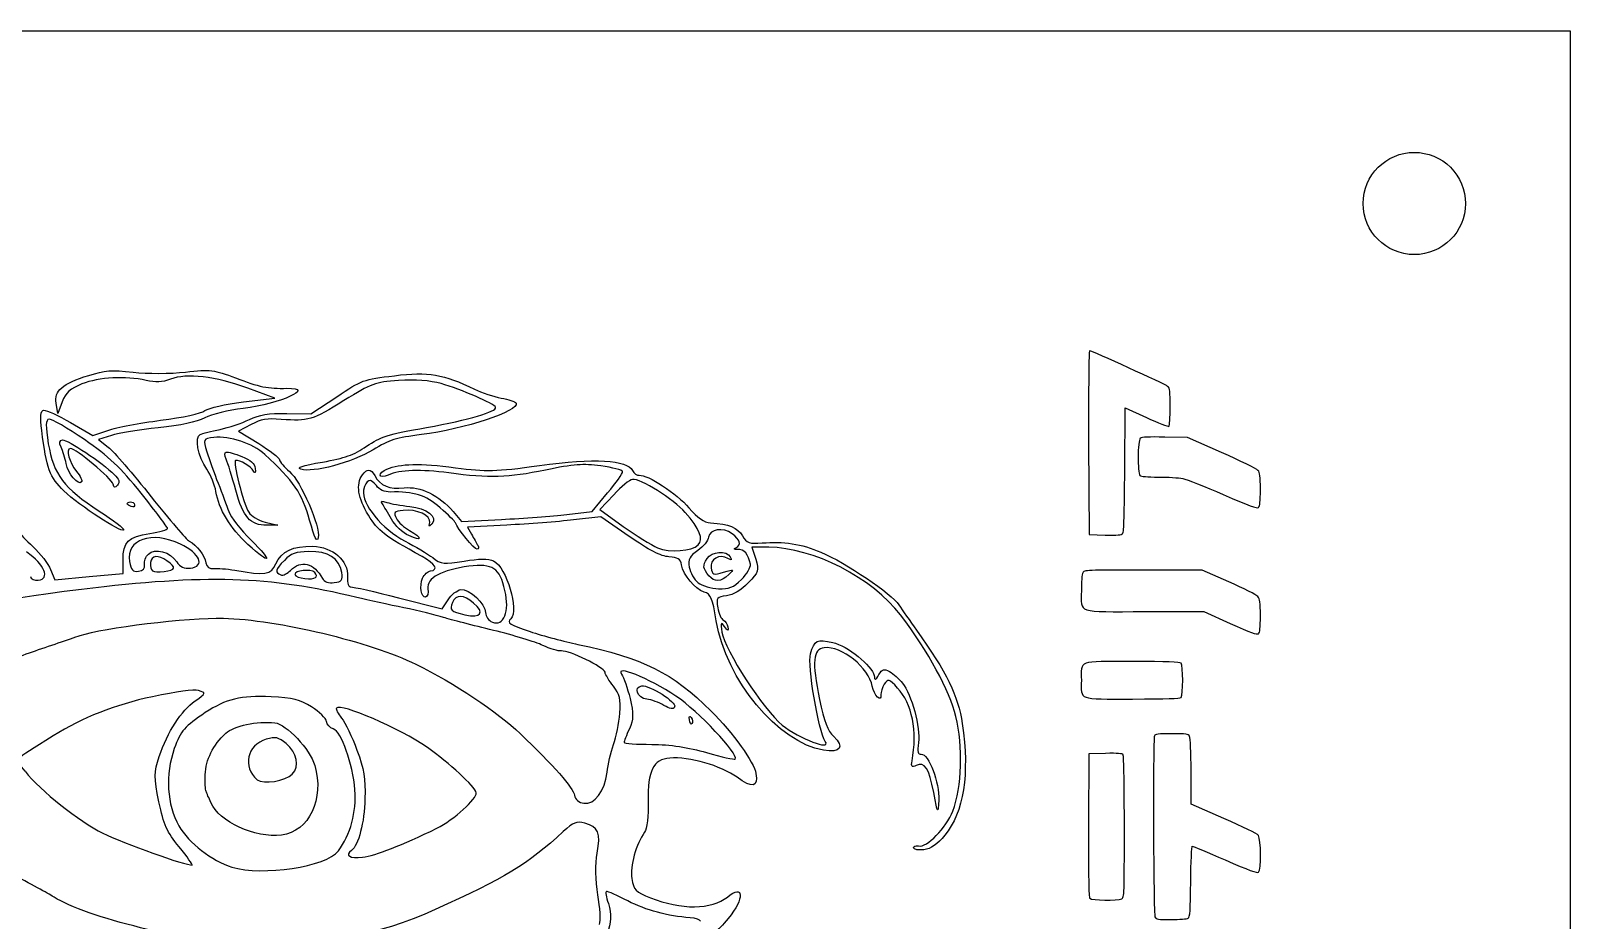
# Model space of a CAD drawing. Extents: x -5 to 265, y 9 to 298.
# Drawn here: x 70.8 to 130.6, y 35.8 to 70.3 of the extents above; entities that cross this region are included whole.
import ezdxf

# ---------------------------------------------------------------- set-up
doc = ezdxf.new("R2010")
doc.units = 0
doc.layers.add('Layer_1', color=7, linetype='CONTINUOUS')

msp = doc.modelspace()

# ---------------------------------------------------------------- linework, layer by layer
at = {"layer": 'Layer_1', "color": 7}
for points in [[(13.84791, 63.34828), (19.881207, 70.34147), (130.62936, 70.34147), (130.62936, 9.21996), (13.84791, 9.21996)], [(126.56086, 63.62937)], [(77.418677, 54.65277)], [(78.431927, 53.97182)], [(74.716967, 52.03111)], [(84.674571, 52.01161)], [(95.182781, 50.25265)], [(97.106087, 49.83502)], [(75.021736, 49.33677)], [(76.017016, 49.33357)], [(80.549538, 49.19649)], [(81.486682, 49.05429)], [(111.64294, 48.5807)], [(87.706406, 47.64791)], [(94.572529, 44.88331)], [(111.64291, 45.10062)], [(96.491267, 43.64973)], [(94.962099, 42.60919)], [(77.616146, 41.43032)], [(79.639448, 41.23796)], [(76.59492, 39.44582)], [(83.729021, 38.22611)]]:
    msp.add_lwpolyline(points, close=True, dxfattribs=at)
for points in [[(79.100455, 55.91542), (80.31606, 56.0631), (79.267905, 56.44999)], [(72.064619, 55.92629), (71.892984, 55.47432), (71.827724, 55.86704)], [(80.787847, 55.46648), (81.722062, 55.45338), (82.722929, 56.12064)], [(113.32852, 53.28259), (113.34152, 55.68793), (114.16859, 55.31288)], [(72.389396, 55.11228), (73.247877, 54.60793), (73.841196, 54.8115)], [(79.395822, 55.0408), (78.909045, 54.78701), (79.695174, 54.30092)], [(72.075339, 54.44156), (72.075235, 54.44159)], [(73.972749, 54.61459), (73.470296, 54.45998), (73.852531, 54.15841)], [(117.08815, 53.95063), (115.76769, 54.53326), (114.88821, 54.55056)], [(111.9262, 54.33178), (111.92602, 54.33121)], [(111.92602, 54.33121), (111.94112, 50.76061), (112.56619, 50.74551)], [(113.84913, 53.78933), (113.84918, 53.78877)], [(91.655474, 51.54725), (92.642248, 51.66361), (93.243701, 52.38149)], [(93.480794, 52.30895), (92.946006, 51.73219), (93.848359, 51.08101)], [(87.243929, 51.65431), (87.567643, 51.26845), (89.118172, 51.34965)], [(94.087953, 50.68961), (92.986978, 51.45669), (91.916858, 51.33178)], [(79.950516, 51.24707), (80.433221, 51.12359), (80.010315, 51.12459)], [(89.327958, 51.13015), (87.809189, 51.05345), (87.962003, 50.77292)], [(99.503543, 50.26846), (98.845573, 50.26912), (98.996556, 49.80261)], [(71.612577, 49.40416), (71.775933, 49.00406), (73.104325, 49.13013), (74.432707, 49.25617), (74.425907, 49.77335)], [(117.36994, 48.92567), (116.33192, 49.38551), (114.04268, 49.38551)], [(96.760626, 48.89392), (96.760646, 48.89382)], [(85.121424, 48.30956), (86.813535, 47.87494), (87.04869, 48.2333)], [(114.13083, 47.7682), (116.40218, 47.7682), (117.42576, 47.30946)], [(112.58235, 42.25941), (111.94056, 42.24431), (111.92602, 39.47291)], [(117.17393, 39.73407), (115.90371, 40.28992), (115.90371, 41.5523)], [(114.44705, 39.40711), (114.44632, 39.40706)]]:
    msp.add_lwpolyline(points, dxfattribs=at)
for points in [[(122.58605, 63.62937), (122.586048, 64.726983), (123.475837, 65.616776), (124.57345, 65.61678)], [(124.57345, 65.61678), (125.100544, 65.616781), (125.60605, 65.407394), (125.978762, 65.034682)], [(125.978762, 65.034682), (126.351474, 64.66197), (126.560861, 64.156464), (126.56086, 63.62937)], [(124.57345, 61.64197), (123.475841, 61.641974), (122.586054, 62.531761), (122.58605, 63.62937)], [(126.56086, 63.62937), (126.560856, 62.531757), (125.671063, 61.641968), (124.57345, 61.64197)], [(111.9619, 57.90348), (111.9324, 57.90348), (111.9178, 56.46847), (111.9262, 54.33178)], [(114.99566, 56.52056), (114.89826, 56.60866), (112.05777, 57.90348), (111.9619, 57.90348)], [(71.827724, 55.86704), (71.747084, 56.35282), (72.064382, 56.62445), (73.091478, 56.94896)], [(75.318195, 56.75147), (74.518688, 56.93736), (73.496693, 56.88161), (72.831067, 56.61581)], [(73.091478, 56.94896), (73.722767, 57.14841), (73.974344, 57.16627), (74.816661, 57.07146)], [(74.816661, 57.07146), (75.359027, 57.01036), (76.274558, 57.01376), (76.851172, 57.07946)], [(76.270044, 56.80147), (75.948874, 56.67943), (75.687389, 56.66571), (75.318195, 56.75147)], [(79.267905, 56.44999), (78.013334, 56.91309), (76.90546, 57.04298), (76.270044, 56.80147)], [(76.851172, 57.07946), (77.808686, 57.18759), (77.977301, 57.16776), (78.796172, 56.8504)], [(78.796172, 56.8504), (79.696072, 56.50168), (80.067731, 56.42625), (80.788056, 56.44625)], [(82.722929, 56.12064), (83.69906, 56.7714), (83.754503, 56.79159), (84.967191, 56.93804)], [(84.967191, 56.93804), (86.290369, 57.09771), (86.857924, 57.00144), (88.071267, 56.41131)], [(72.831067, 56.61581), (72.367522, 56.4307), (72.198363, 56.27851), (72.064619, 55.92629)], [(80.788056, 56.44625), (81.935663, 56.47805), (80.56161, 55.84983), (79.085322, 55.6677)], [(85.129653, 56.74813), (84.184716, 56.68053), (84.099085, 56.64913), (83.004026, 55.96817)], [(86.779871, 56.62819), (86.352, 56.75057), (85.762604, 56.79341), (85.129653, 56.74813)], [(88.896066, 55.71493), (88.863946, 55.84011), (87.54495, 56.40937), (86.779871, 56.62819)], [(88.071267, 56.41131), (88.358663, 56.2715), (88.825873, 56.11704), (89.109526, 56.06802)], [(115.09376, 55.71471), (115.09376, 56.34045), (115.08316, 56.44251), (114.99566, 56.52056)], [(71.351296, 55.5948), (71.450036, 55.6068), (71.917245, 55.38967), (72.389396, 55.11228)], [(79.085322, 55.6677), (78.525459, 55.5986), (77.871425, 55.43645), (77.596322, 55.29847)], [(77.608276, 55.57896), (77.77196, 55.6907), (78.38099, 55.82802), (79.100455, 55.91542)], [(83.004026, 55.96817), (81.773977, 55.20327), (81.619386, 55.15696), (80.572543, 55.2399)], [(89.689307, 55.86653), (89.853115, 55.5791), (87.652591, 54.84938), (86.011466, 54.64693)], [(86.215969, 54.92573), (87.868574, 55.2236), (88.941013, 55.5394), (88.896066, 55.71493)], [(89.109526, 56.06802), (89.393168, 56.01902), (89.654064, 55.92836), (89.689307, 55.86653)], [(115.04366, 54.96799), (115.07106, 54.98519), (115.09376, 55.32081), (115.09376, 55.71471)], [(71.267606, 54.80866), (71.200766, 55.34086), (71.226206, 55.57961), (71.351296, 55.5948)], [(71.553365, 55.24688), (71.417097, 55.23038), (71.409553, 54.98614), (71.523955, 54.29471)], [(72.927598, 54.45165), (72.272558, 54.90128), (71.654151, 55.25913), (71.553365, 55.24688)], [(73.841196, 54.8115), (74.167534, 54.92347), (75.086401, 55.09948), (75.883126, 55.20263)], [(77.596322, 55.29847), (77.264985, 55.13226), (76.678847, 55.00643), (75.790473, 54.91079)], [(75.883126, 55.20263), (76.766207, 55.31696), (77.439683, 55.46387), (77.608276, 55.57896)], [(78.195994, 54.85208), (78.533066, 54.92278), (79.043921, 55.09287), (79.33125, 55.23009)], [(79.33125, 55.23009), (79.751625, 55.43087), (80.036081, 55.47703), (80.787847, 55.46648)], [(80.572543, 55.2399), (80.006018, 55.2848), (79.795486, 55.2489), (79.395822, 55.0408)], [(114.16859, 55.31288), (114.62234, 55.10683), (115.01497, 54.95185), (115.04366, 54.96799)], [(72.130576, 52.46144), (71.579794, 52.98387), (71.453729, 53.32677), (71.267606, 54.80866)], [(72.022179, 54.15576), (71.936449, 54.33142), (71.954319, 54.42685), (72.075339, 54.44156)], [(72.075235, 54.44159), (72.263022, 54.46449), (73.636633, 53.54636), (74.08751, 53.0967)], [(75.128225, 52.37), (74.32676, 53.37346), (73.872999, 53.80269), (72.927598, 54.45165)], [(75.790473, 54.91079), (75.067084, 54.83289), (74.249095, 54.69961), (73.972749, 54.61459)], [(77.677221, 53.30276), (77.337503, 53.80327), (77.193408, 54.55574), (77.418677, 54.65277)], [(77.4187, 54.65276), (77.50918, 54.69166), (77.858922, 54.7814), (78.195994, 54.85208)], [(77.957956, 54.53549), (77.528195, 54.48319), (77.525605, 54.47799), (77.682797, 53.97439)], [(79.930147, 53.88034), (79.466592, 54.30649), (78.557869, 54.60837), (77.957956, 54.53549)], [(83.883735, 54.19409), (84.432085, 54.56742), (84.707571, 54.65384), (86.215969, 54.92573)], [(86.011466, 54.64693), (85.027655, 54.52552), (84.765877, 54.44332), (84.13426, 54.05729)], [(113.93163, 54.50366), (113.88083, 54.46146), (113.85203, 54.12678), (113.84913, 53.78933)], [(114.88821, 54.55056), (114.2647, 54.56356), (113.98643, 54.54956), (113.93163, 54.50366)], [(71.523955, 54.29471), (71.721174, 53.10231), (72.130983, 52.55924), (73.499629, 51.67661)], [(72.214207, 53.51996), (72.179487, 53.72462), (72.092858, 54.01069), (72.022179, 54.15576)], [(72.383636, 54.10656), (72.192694, 54.08336), (72.328446, 53.57655), (72.621934, 53.21691)], [(74.039916, 52.71672), (74.004516, 52.93068), (72.575449, 54.12986), (72.383636, 54.10656)], [(73.852531, 54.15841), (74.062768, 53.99254), (74.813064, 53.12603), (75.51985, 52.23282)], [(77.682797, 53.97439), (77.769997, 53.6948), (77.967049, 53.14605), (78.120509, 52.75498)], [(78.432052, 53.69295), (78.366792, 53.83866), (78.366682, 53.96415), (78.431927, 53.97182)], [(78.431996, 53.97182), (78.497256, 53.97982), (78.770629, 53.90182), (79.039499, 53.79914)], [(79.695174, 54.30092), (80.127536, 54.03355), (80.492409, 53.74754), (80.506015, 53.66531)], [(81.672499, 51.32563), (81.390284, 52.35106), (81.048506, 52.85221), (79.930147, 53.88034)], [(84.13426, 54.05729), (83.332117, 53.56701), (81.782674, 53.14864), (81.336615, 53.30189)], [(82.16984, 53.58079), (83.04023, 53.7322), (83.388171, 53.85671), (83.883735, 54.19409)], [(118.5034, 53.25749), (118.4515, 53.31829), (117.81454, 53.63017), (117.08815, 53.95063)], [(72.818351, 52.80642), (72.689853, 52.6556), (72.278833, 53.14103), (72.214207, 53.51996)], [(72.621934, 53.21691), (72.768878, 53.03681), (72.857269, 52.8521), (72.818351, 52.80642)], [(78.031564, 52.43836), (77.990394, 52.68731), (77.830929, 53.07629), (77.677221, 53.30276)], [(78.803982, 52.49176), (78.664684, 53.0067), (78.497336, 53.54723), (78.432052, 53.69295)], [(78.799752, 53.64452), (78.673155, 53.62912), (79.087624, 51.98789), (79.308855, 51.62867)], [(79.493475, 53.23217), (79.38094, 53.41958), (78.968073, 53.66497), (78.799752, 53.64452)], [(79.039499, 53.79914), (79.369694, 53.67307), (79.5396, 53.52262), (79.563035, 53.33555)], [(79.563035, 53.33555), (79.585095, 53.1574), (79.560735, 53.12053), (79.493475, 53.23217)], [(80.506015, 53.66531), (80.519585, 53.58311), (80.691472, 53.3804), (80.88791, 53.2149)], [(80.88791, 53.2149), (81.326809, 52.84511), (82.104647, 51.05994), (82.005433, 50.65014)], [(81.336615, 53.30189), (81.14667, 53.36719), (81.368505, 53.4414), (82.16984, 53.58079)], [(83.720214, 53.08207), (83.898195, 53.33747), (84.049968, 53.33037), (84.198768, 53.05967)], [(84.409073, 53.06727), (84.397763, 53.13427), (84.516519, 53.24267), (84.672538, 53.30827)], [(84.672538, 53.30827), (85.188664, 53.52533), (85.959613, 53.54091), (87.331675, 53.36197)], [(87.083808, 53.15787), (85.975719, 53.30753), (85.199793, 53.28002), (84.725052, 53.07427)], [(90.829263, 53.26837), (89.382054, 52.96816), (88.64869, 52.94652), (87.083808, 53.15787)], [(87.331675, 53.36197), (88.561859, 53.20155), (88.864865, 53.20941), (90.601878, 53.44677)], [(90.601878, 53.44677), (92.72685, 53.73713), (94.009978, 53.67015), (94.207344, 53.25853)], [(92.980157, 53.4303), (92.284919, 53.5245), (91.938211, 53.4984), (90.829263, 53.26837)], [(93.827067, 53.20868), (93.816887, 53.26868), (93.436021, 53.36852), (92.980157, 53.4303)], [(94.207344, 53.25853), (94.263664, 53.14117), (94.384464, 53.05424), (94.475887, 53.06535)], [(113.25262, 50.80471), (113.29582, 50.85681), (113.31852, 51.58378), (113.32852, 53.28259)], [(113.84918, 53.78877), (113.84718, 53.45132), (113.86868, 53.11203), (113.91828, 53.06213)], [(118.5971, 52.51302), (118.5971, 53.03904), (118.582, 53.16578), (118.5034, 53.25749)], [(74.207377, 52.68292), (74.105361, 52.56315), (74.063951, 52.57152), (74.039916, 52.71672)], [(74.08751, 53.0967), (74.279809, 52.90493), (74.309409, 52.8027), (74.207377, 52.68292)], [(78.120509, 52.75498), (78.274025, 52.36392), (78.457965, 51.87029), (78.529356, 51.65806)], [(83.95616, 51.51722), (83.545277, 52.17766), (83.464272, 52.7148), (83.720214, 53.08207)], [(84.266215, 52.66358), (84.041421, 52.98198), (83.855886, 52.91562), (83.768333, 52.48553)], [(84.198768, 53.05967), (84.416696, 52.66323), (84.781637, 52.50897), (85.340913, 52.57691)], [(84.798821, 52.41586), (84.592475, 52.40986), (84.373301, 52.51186), (84.266215, 52.66358)], [(84.725052, 53.07427), (84.550329, 52.99847), (84.420971, 52.99587), (84.409073, 53.06727)], [(85.340913, 52.57691), (85.961185, 52.65221), (86.712149, 52.28818), (87.243929, 51.65431)], [(93.243701, 52.38149), (93.574495, 52.77634), (93.837009, 53.14857), (93.827067, 53.20868)], [(94.206435, 52.90891), (94.101477, 52.89611), (93.774933, 52.62618), (93.480794, 52.30895)], [(96.259223, 51.62511), (95.811354, 52.13315), (94.511634, 52.94599), (94.206435, 52.90891)], [(94.475887, 53.06535), (94.794353, 53.10405), (95.932686, 52.35755), (96.403888, 51.80102)], [(113.91828, 53.06213), (113.96148, 53.01893), (114.20122, 52.99743), (114.63932, 52.99743)], [(114.63932, 52.99743), (114.99991, 52.99743), (115.42262, 52.97243), (115.57908, 52.94273)], [(115.57908, 52.94273), (115.73546, 52.91323), (116.44551, 52.63428), (117.15625, 52.32215)], [(74.447099, 50.93914), (74.348249, 50.82312), (72.751776, 51.87223), (72.130576, 52.46144)], [(74.587701, 51.96061), (74.583201, 51.99011), (74.640971, 52.02181), (74.716967, 52.03111)], [(74.716967, 52.03111), (74.792857, 52.04011), (74.864691, 51.98991), (74.87641, 51.91903)], [(76.153748, 51.00471), (76.144748, 51.06031), (75.683541, 51.67473), (75.128225, 52.37)], [(75.51985, 52.23282), (76.226692, 51.33963), (76.892478, 50.56358), (76.999428, 50.50828)], [(79.277289, 50.37993), (78.588916, 51.01224), (78.146533, 51.74325), (78.031564, 52.43836)], [(80.010315, 51.12459), (79.364536, 51.12559), (79.088845, 51.43858), (78.803982, 52.49176)], [(83.768333, 52.48553), (83.665524, 51.98074), (84.498609, 50.9578), (85.381124, 50.50506)], [(84.498411, 51.95631), (84.419581, 52.0742), (84.459391, 52.0867), (84.674571, 52.01161)], [(86.738358, 51.80686), (86.179851, 52.29987), (85.726339, 52.44227), (84.798821, 52.41586)], [(117.15625, 52.32215), (118.16993, 51.87695), (118.46378, 51.76786), (118.5224, 51.81654)], [(118.5224, 51.81654), (118.5784, 51.86294), (118.5971, 52.03795), (118.5971, 52.51302)], [(73.499629, 51.67661), (74.058984, 51.31588), (74.48534, 50.98402), (74.447099, 50.93914)], [(74.747166, 51.84853), (74.664376, 51.88063), (74.592587, 51.93113), (74.587701, 51.96061)], [(74.87641, 51.91903), (74.88817, 51.84813), (74.82992, 51.81645), (74.747166, 51.84853)], [(78.529356, 51.65806), (78.600726, 51.44581), (78.989768, 50.94834), (79.393808, 50.55256)], [(79.308855, 51.62867), (79.396165, 51.48668), (79.685028, 51.31497), (79.950516, 51.24707)], [(86.036863, 49.91018), (84.54749, 50.73442), (84.346697, 50.88951), (83.95616, 51.51722)], [(84.848196, 51.3615), (84.711816, 51.60488), (84.554421, 51.87253), (84.498411, 51.95631)], [(84.674603, 52.01159), (84.827484, 51.95819), (85.225293, 51.88865), (85.558599, 51.85696)], [(85.299114, 51.70267), (84.956908, 51.66117), (84.923633, 51.62097), (85.041702, 51.39205)], [(86.335869, 51.22599), (86.405199, 51.49967), (85.824776, 51.76652), (85.299114, 51.70267)], [(85.558599, 51.85696), (86.22461, 51.79366), (86.656508, 51.4504), (86.418549, 51.17349)], [(87.334913, 51.22503), (87.319983, 51.26853), (87.051532, 51.5304), (86.738358, 51.80686)], [(89.118172, 51.34965), (89.970963, 51.39435), (91.112746, 51.48323), (91.655474, 51.54725)], [(96.766176, 50.3661), (96.985938, 50.57926), (96.821706, 50.987), (96.259223, 51.62511)], [(96.403888, 51.80102), (96.735429, 51.40943), (96.988996, 51.23364), (97.245481, 51.21751)], [(70.400207, 50.8581), (70.409207, 50.8099), (70.648436, 50.5531), (70.932587, 50.28737)], [(76.651155, 50.39307), (75.538971, 50.92191), (74.535175, 50.57455), (74.678116, 49.71033)], [(75.472377, 50.80589), (75.855856, 50.85959), (76.162468, 50.94908), (76.153748, 51.00471)], [(82.005433, 50.65014), (81.954533, 50.44016), (81.867649, 50.61654), (81.672499, 51.32563)], [(85.526852, 50.72159), (85.289969, 50.83016), (84.984577, 51.11812), (84.848196, 51.3615)], [(85.041702, 51.39205), (85.116352, 51.24747), (85.345781, 51.03579), (85.551732, 50.92168)], [(85.551732, 50.92168), (86.071376, 50.63375), (86.052408, 50.48076), (85.526852, 50.72159)], [(86.418549, 51.17349), (86.316193, 51.05434), (86.295662, 51.06741), (86.335869, 51.22599)], [(88.176371, 50.19071), (88.075033, 50.17941), (87.415284, 50.99055), (87.334913, 51.22503)], [(91.916858, 51.33178), (91.328277, 51.26298), (90.163274, 51.17233), (89.327958, 51.13015)], [(93.848359, 51.08101), (94.344658, 50.72286), (94.945149, 50.35012), (95.182781, 50.25265)], [(98.080335, 50.79363), (97.72236, 51.05634), (97.207974, 50.98246), (97.167393, 50.66251)], [(97.245481, 51.21751), (97.9635, 51.17241), (98.288967, 51.04015), (98.479999, 50.71603)], [(70.932587, 50.28737), (71.216736, 50.02165), (71.522728, 49.62421), (71.612577, 49.40416)], [(74.425907, 49.77335), (74.416907, 50.47453), (74.633611, 50.68839), (75.472377, 50.80589)], [(75.408156, 50.00755), (75.663272, 50.255), (76.268468, 50.08895), (76.510171, 49.70535)], [(77.041465, 49.45798), (77.628666, 49.52938), (77.420894, 50.02706), (76.651155, 50.39307)], [(76.999428, 50.50828), (77.284506, 50.3609), (77.59717, 49.95172), (77.64481, 49.66369)], [(79.393808, 50.55256), (80.268248, 49.69602), (80.173943, 49.55631), (79.277289, 50.37993)], [(80.361473, 49.62292), (80.583225, 50.11533), (81.027316, 50.32754), (81.790879, 50.30599)], [(81.790879, 50.30599), (82.576848, 50.28379), (83.175213, 49.76147), (83.145658, 49.12337)], [(85.381124, 50.50506), (85.771581, 50.30475), (86.253075, 50.01704), (86.451109, 49.86568)], [(87.962003, 50.77292), (88.046033, 50.6186), (88.155343, 50.42745), (88.204871, 50.34811)], [(88.204871, 50.34811), (88.254411, 50.26871), (88.241511, 50.19794), (88.176371, 50.19071)], [(95.62915, 49.89911), (95.330793, 49.91491), (94.834143, 50.16973), (94.087953, 50.68961)], [(95.182781, 50.25264), (95.674737, 50.05088), (96.502351, 50.11016), (96.766176, 50.3661)], [(97.167393, 50.66251), (97.149863, 50.52439), (96.959418, 50.29173), (96.744159, 50.1455)], [(98.227052, 50.25163), (98.449878, 50.36461), (98.396549, 50.56154), (98.080335, 50.79363)], [(98.293102, 50.18713), (98.14877, 50.17573), (98.12443, 50.19953), (98.227052, 50.25163)], [(98.479999, 50.71603), (98.647064, 50.43258), (98.751539, 50.39432), (99.2425, 50.43676)], [(99.2425, 50.43676), (100.08108, 50.50926), (100.76543, 50.40196), (101.53153, 50.07778)], [(104.62156, 47.63873), (103.53568, 49.07337), (101.21311, 50.26676), (99.503543, 50.26846)], [(112.56619, 50.74551), (113.04456, 50.73491), (113.20577, 50.74751), (113.25262, 50.80471)], [(71.13368, 48.98866), (71.607778, 49.04626), (71.385993, 49.58451), (70.681537, 50.08597)], [(74.678116, 49.71033), (74.732066, 49.38435), (74.800517, 49.3099), (75.021736, 49.33677)], [(75.260216, 49.59886), (75.239406, 49.72454), (75.306026, 49.90845), (75.408156, 50.00755)], [(75.494386, 49.67358), (75.465096, 49.34618), (75.568016, 49.27902), (76.017016, 49.33357)], [(76.130832, 49.74108), (75.795547, 49.98716), (75.519845, 49.9579), (75.494386, 49.67358)], [(76.017005, 49.33354), (76.482234, 49.39004), (76.503814, 49.46734), (76.130832, 49.74108)], [(76.510171, 49.70535), (76.638589, 49.50151), (76.796098, 49.42817), (77.041465, 49.45798)], [(77.64481, 49.66369), (77.67207, 49.49902), (77.77575, 49.42311), (77.945316, 49.44372)], [(78.766698, 49.37642), (79.955431, 49.16781), (80.17155, 49.20121), (80.361473, 49.62292)], [(80.690351, 49.75937), (80.335014, 49.39499), (80.308728, 49.28995), (80.549538, 49.19649)], [(81.64669, 50.10513), (81.121413, 50.09373), (80.959166, 50.03503), (80.690351, 49.75937)], [(80.931998, 49.36976), (81.328992, 49.78994), (81.844746, 49.6595), (82.169705, 49.05672)], [(82.920838, 49.28941), (82.831258, 49.83126), (82.378517, 50.12109), (81.64669, 50.10513)], [(86.367703, 49.34944), (86.696665, 49.38934), (86.560319, 49.6205), (86.036863, 49.91018)], [(86.451109, 49.86568), (86.777345, 49.61637), (86.891942, 49.60392), (87.670797, 49.73323)], [(87.670797, 49.73323), (88.243713, 49.82833), (88.624839, 49.83053), (88.813542, 49.74023)], [(89.25825, 48.5832), (89.047176, 49.47382), (88.794921, 49.64432), (87.856793, 49.53035)], [(88.813542, 49.74023), (89.321117, 49.49615), (89.820312, 47.81582), (89.482561, 47.48821)], [(96.118189, 49.58061), (96.079739, 49.81318), (95.976096, 49.88067), (95.62915, 49.89911)], [(96.744159, 50.1455), (96.437613, 49.93727), (96.366279, 49.79679), (96.415095, 49.49745)], [(97.178807, 49.16479), (96.942341, 49.44817), (96.93172, 49.54613), (97.106087, 49.83502)], [(97.106077, 49.83496), (97.275958, 50.11636), (97.872343, 50.15577), (98.010829, 49.89476)], [(97.913789, 49.83756), (97.603081, 50.03025), (97.208598, 49.80656), (97.264381, 49.46932)], [(98.010829, 49.89476), (98.081179, 49.76213), (98.057649, 49.7483), (97.913789, 49.83756)], [(98.789854, 49.61779), (98.729234, 49.98441), (98.535698, 50.2062), (98.293102, 50.18713)], [(98.996556, 49.80261), (99.133128, 49.38058), (99.105698, 49.29317), (98.709012, 48.88601)], [(101.53153, 50.07778), (102.48568, 49.67403), (104.28659, 48.45811), (104.56144, 48.03207)], [(70.827995, 49.13293), (70.844165, 49.03513), (70.981726, 48.9702), (71.13368, 48.98866)], [(83.503876, 48.32003), (80.08847, 49.14653), (77.639862, 49.21755), (72.813509, 48.63012)], [(75.021736, 49.33677), (75.199909, 49.35837), (75.28459, 49.45148), (75.260216, 49.59886)], [(77.945316, 49.44372), (78.087713, 49.46102), (78.457347, 49.43082), (78.766698, 49.37642)], [(80.549526, 49.19649), (80.637636, 49.16229), (80.809676, 49.24029), (80.931998, 49.36976)], [(81.869447, 49.29134), (81.72817, 49.44042), (81.075583, 49.37014), (81.102276, 49.20874)], [(81.102276, 49.20874), (81.113586, 49.14304), (81.286115, 49.07357), (81.486682, 49.05429)], [(81.486682, 49.05431), (81.89001, 49.01551), (82.041749, 49.10951), (81.869447, 49.29134)], [(82.169705, 49.05672), (82.236545, 48.93281), (82.416836, 48.86947), (82.629324, 48.89528)], [(82.629324, 48.89528), (82.922783, 48.93088), (82.969653, 48.99438), (82.920838, 49.28941)], [(83.145658, 49.12337), (83.133218, 48.85741), (83.180948, 48.71401), (83.277832, 48.72577)], [(86.178842, 48.33326), (85.998623, 48.31126), (85.929007, 48.75003), (86.061293, 49.07206)], [(86.061293, 49.07206), (86.118523, 49.21111), (86.256408, 49.33593), (86.367703, 49.34944)], [(87.856793, 49.53035), (86.826157, 49.40513), (86.199122, 49.06237), (86.265592, 48.66051)], [(96.998147, 48.52902), (96.63315, 48.64755), (96.183675, 49.18469), (96.118189, 49.58061)], [(96.415095, 49.49745), (96.449365, 49.28727), (96.604861, 49.01566), (96.760626, 48.89392)], [(97.949643, 49.21039), (97.632941, 48.91523), (97.398612, 48.90137), (97.178807, 49.16479)], [(97.264381, 49.46932), (97.309511, 49.19665), (97.353391, 49.18139), (97.750297, 49.30039)], [(97.750297, 49.30039), (98.161951, 49.42378), (98.173239, 49.41869), (97.949643, 49.21039)], [(98.442376, 49.01718), (98.653745, 49.22506), (98.81011, 49.49533), (98.789854, 49.61779)], [(111.69874, 49.28166), (111.66804, 49.22446), (111.64294, 48.90877), (111.64294, 48.5807)], [(114.04268, 49.38551), (111.8354, 49.38551), (111.75258, 49.38351), (111.69874, 49.28166)], [(72.813509, 48.63012), (69.014161, 48.16766), (68.1044, 47.9163), (67.067362, 47.0424)], [(83.277832, 48.72577), (83.361182, 48.73597), (84.19076, 48.54859), (85.121424, 48.30956)], [(86.265592, 48.66051), (86.293862, 48.48975), (86.254282, 48.34248), (86.178842, 48.33326)], [(87.04869, 48.2333), (87.178024, 48.4304), (87.399424, 48.60569), (87.540691, 48.62285)], [(88.042743, 48.1038), (87.645759, 48.43828), (87.360251, 48.44417), (87.219234, 48.1208)], [(87.540691, 48.62285), (87.871124, 48.66305), (88.507208, 48.07613), (88.506744, 47.73157)], [(88.768929, 47.36067), (89.212308, 47.18221), (89.449713, 47.77533), (89.25825, 48.5832)], [(96.760646, 48.89382), (96.916412, 48.77208), (97.272056, 48.66499), (97.550959, 48.65585)], [(97.46272, 47.41539), (97.315335, 48.3065), (97.257652, 48.44476), (96.998147, 48.52902)], [(97.550959, 48.65585), (97.969806, 48.64215), (98.124951, 48.70505), (98.442376, 49.01718)], [(98.709012, 48.88601), (98.426682, 48.59623), (98.124627, 48.4182), (97.86089, 48.38617)], [(111.64291, 48.58076), (111.64291, 47.6876), (111.39528, 47.7682), (114.13083, 47.7682)], [(118.50283, 48.35419), (118.45093, 48.41619), (117.94102, 48.67305), (117.36994, 48.92567)], [(85.332154, 47.91598), (84.770639, 48.03075), (83.947922, 48.21256), (83.503876, 48.32003)], [(86.873339, 47.54365), (86.587187, 47.63365), (85.893657, 47.8012), (85.332154, 47.91598)], [(87.219234, 48.1208), (87.093678, 47.83292), (87.153524, 47.77487), (87.706406, 47.64791)], [(87.706406, 47.64792), (88.328296, 47.50514), (88.49121, 47.72592), (88.042743, 48.1038)], [(97.86089, 48.38617), (97.4862, 48.34067), (97.457189, 48.30067), (97.52055, 47.91761)], [(97.52055, 47.91761), (97.55867, 47.68727), (97.657586, 47.4725), (97.740401, 47.44036)], [(104.56144, 48.03207), (104.68785, 47.83631), (104.99346, 47.39344), (105.24072, 47.0479)], [(118.59653, 47.60746), (118.59653, 48.13268), (118.58143, 48.26087), (118.50283, 48.35419)], [(72.757161, 46.84082), (73.643906, 47.14445), (76.949782, 47.54213), (78.327862, 47.51094)], [(78.327862, 47.51094), (80.40558, 47.46384), (84.036267, 46.59625), (85.799849, 45.72524)], [(88.807606, 47.03959), (88.029905, 47.22682), (87.159481, 47.45364), (86.873339, 47.54365)], [(88.506744, 47.73157), (88.506642, 47.58117), (88.620051, 47.42059), (88.768929, 47.36067)], [(89.482561, 47.48821), (89.320733, 47.33123), (89.424431, 47.26311), (90.233491, 46.99494)], [(101.63038, 42.38123), (99.876537, 42.66453), (97.842049, 45.12202), (97.46272, 47.41539)], [(97.780666, 47.19693), (97.652463, 47.3816), (97.634163, 47.3389), (97.686116, 46.97641)], [(97.740401, 47.44036), (97.823191, 47.40826), (97.901937, 47.28878), (97.915318, 47.17493)], [(106.77315, 43.6882), (106.52013, 44.71308), (105.70975, 46.201), (104.62156, 47.63873)], [(117.42576, 47.30946), (118.22257, 46.95195), (118.46528, 46.86316), (118.52293, 46.911)], [(118.52293, 46.911), (118.57803, 46.9568), (118.59653, 47.13543), (118.59653, 47.60746)], [(70.90805, 46.21105), (71.521638, 46.41929), (72.353742, 46.7027), (72.757161, 46.84082)], [(90.727916, 46.45757), (90.449443, 46.59046), (89.585296, 46.85238), (88.807606, 47.03959)], [(90.233491, 46.99494), (90.749776, 46.82382), (91.585466, 46.59864), (92.090576, 46.49453)], [(97.686116, 46.97641), (97.784736, 46.28871), (99.313036, 43.92518), (100.02447, 43.36023)], [(97.915318, 47.17493), (97.935108, 47.00619), (97.909618, 47.01026), (97.780666, 47.19693)], [(101.12565, 46.12725), (101.2825, 46.6644), (101.36539, 46.70706), (101.98767, 46.57083)], [(105.24072, 47.0479), (106.4143, 45.40783), (106.8616, 44.49442), (107.01968, 43.41521)], [(69.075587, 45.36248), (69.469845, 45.62096), (70.294451, 46.00282), (70.90805, 46.21105)], [(91.449632, 46.23901), (91.331167, 46.22621), (91.006389, 46.32461), (90.727916, 46.45757)], [(93.144582, 45.41055), (93.112122, 45.60712), (91.752795, 46.27153), (91.449632, 46.23901)], [(92.090576, 46.49453), (94.599298, 45.97749), (95.779388, 45.3874), (97.256116, 43.91155)], [(101.69742, 42.72601), (101.43142, 43.13143), (101.00009, 45.69727), (101.12565, 46.12725)], [(101.65313, 46.3638), (101.2165, 46.3108), (101.17409, 45.82597), (101.47749, 44.35597)], [(103.521, 44.86603), (103.40146, 45.58876), (102.33205, 46.44627), (101.65313, 46.3638)], [(101.98767, 46.57083), (102.54809, 46.44819), (103.53059, 45.65982), (103.59296, 45.28278)], [(85.799849, 45.72524), (87.277844, 44.99527), (88.987521, 43.85806), (89.850639, 43.03081)], [(95.900706, 44.48227), (94.828641, 45.1929), (93.522292, 45.72039), (93.788154, 45.3353)], [(103.78269, 45.32148), (103.9162, 45.54263), (103.97105, 45.55777), (104.19587, 45.43552)], [(113.62967, 45.82836), (111.47356, 45.82836), (111.64291, 45.89036), (111.64291, 45.10062)], [(115.51378, 45.76356), (115.46608, 45.81126), (114.97255, 45.82836), (113.62967, 45.82836)], [(115.51378, 44.43754), (115.60278, 44.52654), (115.60278, 45.67459), (115.51378, 45.76356)], [(93.469043, 44.86914), (93.305382, 45.07746), (93.159377, 45.32107), (93.144582, 45.41055)], [(93.719082, 43.81768), (93.759342, 44.3884), (93.721382, 44.54784), (93.469043, 44.86914)], [(93.788154, 45.3353), (93.871174, 45.21509), (94.019124, 44.79123), (94.11697, 44.3934)], [(94.764478, 44.36619), (94.399198, 44.40129), (94.23548, 44.84237), (94.572529, 44.88331)], [(94.572529, 44.88328), (94.882298, 44.92098), (95.936402, 44.24554), (95.847819, 44.06619)], [(103.86041, 44.54502), (103.90641, 44.20962), (103.57823, 44.52012), (103.521, 44.86603)], [(103.59296, 45.28278), (103.62596, 45.08277), (103.64036, 45.08569), (103.78269, 45.32148)], [(103.99022, 44.94594), (103.90672, 44.81335), (103.84833, 44.63294), (103.86041, 44.54502)], [(104.50982, 44.79884), (104.16779, 45.15978), (104.13134, 45.17009), (103.99022, 44.94594)], [(104.19587, 45.43552), (104.33845, 45.35792), (104.5661, 45.15748), (104.70176, 44.99001)], [(104.70176, 44.99001), (105.04783, 44.56281), (105.39976, 43.24579), (105.31908, 42.67983)], [(111.64291, 45.10057), (111.64291, 44.31083), (111.47357, 44.37284), (113.62967, 44.37284)], [(75.573771, 44.46211), (74.092779, 44.14462), (72.863883, 43.65982), (71.711051, 42.93821)], [(77.361737, 44.6971), (77.15737, 44.7492), (76.525991, 44.6663), (75.573771, 44.46211)], [(75.828514, 42.13417), (76.157624, 43.0979), (76.689596, 43.92323), (77.222835, 44.29738)], [(77.222835, 44.29738), (77.657595, 44.60242), (77.663736, 44.62008), (77.361737, 44.6971)], [(80.179451, 44.45779), (78.997718, 44.50969), (78.425164, 44.37219), (77.621744, 43.84375)], [(81.749421, 44.06401), (81.311609, 44.345), (81.006771, 44.42146), (80.179451, 44.45779)], [(94.11697, 44.3934), (94.256494, 43.82614), (94.250409, 43.57093), (94.08869, 43.21048)], [(95.431134, 44.12459), (95.243234, 44.24029), (94.943249, 44.34901), (94.764478, 44.36619)], [(98.196646, 42.04142), (98.350264, 42.22169), (96.759085, 43.91331), (95.900706, 44.48227)], [(101.47749, 44.35597), (101.6567, 43.48767), (101.78901, 43.13652), (102.01675, 42.92477)], [(105.06964, 41.96861), (105.28712, 43.11158), (105.0704, 44.20727), (104.50982, 44.79884)], [(113.62967, 44.37284), (114.97255, 44.37284), (115.46578, 44.39014), (115.51378, 44.43754)], [(77.621744, 43.84375), (76.829451, 43.32261), (76.665575, 43.13237), (76.415932, 42.44392)], [(82.328049, 43.50179), (82.308599, 43.61923), (82.048242, 43.87222), (81.749421, 44.06401)], [(82.711743, 44.02186), (82.680523, 43.98526), (82.772023, 43.81065), (82.915036, 43.6339)], [(86.244211, 42.48621), (85.169646, 43.23339), (82.885866, 44.22621), (82.711743, 44.02186)], [(93.4786, 42.6013), (93.584689, 42.9003), (93.692944, 43.44769), (93.719082, 43.81768)], [(95.847819, 44.06619), (95.795459, 43.96021), (95.669342, 43.97789), (95.431134, 44.12459)], [(96.420017, 43.56613), (96.403167, 43.70872), (96.431327, 43.74153), (96.491267, 43.64973)], [(96.491267, 43.6498), (96.545667, 43.5668), (96.558107, 43.46121), (96.518977, 43.4152)], [(97.256116, 43.91155), (98.117334, 43.05084), (98.94003, 41.90603), (99.006805, 41.47538)], [(106.64883, 40.02005), (107.0037, 40.94666), (107.05757, 42.53616), (106.77315, 43.6882)], [(78.412769, 43.03899), (78.733011, 43.33359), (79.626634, 43.52472), (80.323964, 43.44773)], [(80.323964, 43.44773), (80.772736, 43.39823), (81.68208, 42.42597), (81.870205, 41.79458)], [(82.58665, 43.21159), (82.463842, 43.25379), (82.347469, 43.38437), (82.328049, 43.50179)], [(83.429838, 40.84086), (83.346818, 41.86645), (82.907582, 43.10133), (82.58665, 43.21159)], [(82.915036, 43.6339), (83.058066, 43.45715), (83.326134, 42.89787), (83.510753, 42.3911)], [(94.08869, 43.21048), (93.97528, 42.95771), (93.883904, 42.72029), (93.885646, 42.68289)], [(96.518977, 43.4152), (96.479727, 43.3692), (96.435277, 43.437), (96.420017, 43.56613)], [(100.02447, 43.36023), (100.70559, 42.81934), (101.9443, 42.34975), (101.69742, 42.72601)], [(107.01968, 43.41521), (107.30739, 41.45113), (107.07588, 39.97059), (106.34208, 39.08059)], [(71.711051, 42.93821), (70.076237, 41.91496), (70.206295, 42.07852), (70.618049, 41.56364)], [(77.616077, 41.43031), (77.639037, 42.01607), (77.922136, 42.58761), (78.412769, 43.03899)], [(79.990737, 42.81094), (79.237352, 42.58115), (79.048705, 41.73642), (79.639448, 41.23796)], [(80.758542, 42.64161), (80.466022, 42.88806), (80.336937, 42.91652), (79.990737, 42.81094)], [(80.999973, 41.45352), (81.293647, 41.76435), (81.189083, 42.27885), (80.758542, 42.64161)], [(88.141029, 40.73143), (88.103589, 40.9578), (87.078657, 41.90598), (86.244211, 42.48621)], [(89.850639, 43.03081), (91.14234, 41.79277), (91.915348, 40.91492), (91.961946, 40.63317)], [(93.223483, 41.5244), (93.257643, 41.81768), (93.372476, 42.30228), (93.4786, 42.6013)], [(93.885646, 42.68289), (93.886746, 42.64559), (94.371788, 42.61229), (94.962099, 42.60919)], [(94.96208, 42.60916), (95.667611, 42.60616), (96.396949, 42.49696), (97.090603, 42.29261)], [(102.01675, 42.92477), (102.46168, 42.51108), (102.29325, 42.27417), (101.63038, 42.38123)], [(105.31908, 42.67983), (105.26708, 42.31498), (105.29138, 42.21205), (105.42573, 42.22837)], [(114.48045, 42.93976), (114.45065, 42.86246), (114.44135, 41.13209), (114.44705, 39.40711)], [(115.1524, 43.02456), (114.6192, 43.02456), (114.50777, 43.01156), (114.48045, 42.93976)], [(115.84661, 42.92071), (115.79631, 43.01491), (115.72904, 43.02456), (115.1524, 43.02456)], [(115.90371, 41.5523), (115.90371, 42.3201), (115.88051, 42.85733), (115.84661, 42.92071)], [(75.819514, 40.38337), (75.622849, 41.31376), (75.62372, 41.53348), (75.828514, 42.13417)], [(76.415932, 42.44392), (76.057779, 41.45624), (76.129882, 40.24852), (76.59492, 39.44582)], [(83.510753, 42.3911), (83.786353, 41.63459), (83.842158, 41.29693), (83.822501, 40.50457)], [(95.659045, 42.07873), (95.016447, 42.02833), (94.794208, 41.58138), (94.820381, 40.39199)], [(98.271201, 41.33038), (97.652839, 41.78497), (96.419408, 42.13832), (95.659045, 42.07873)], [(97.090603, 42.29261), (97.670985, 42.12166), (98.16871, 42.00862), (98.196646, 42.04142)], [(105.23269, 41.78924), (105.05566, 41.70304), (105.02544, 41.73624), (105.06964, 41.96861)], [(105.90853, 40.73506), (105.733, 41.67818), (105.55974, 41.94845), (105.23269, 41.78924)], [(105.42573, 42.22837), (105.70692, 42.26257), (106.14995, 41.10213), (106.10524, 40.44858)], [(113.2688, 42.20481), (113.2362, 42.25641), (113.06015, 42.27081), (112.58235, 42.25941)], [(113.3146, 39.40212), (113.31408, 40.90569), (113.293, 42.16675), (113.2688, 42.20481)], [(70.618674, 41.56368), (71.226709, 40.80336), (72.720945, 39.61454), (73.640954, 39.15912)], [(77.648266, 40.77875), (77.619086, 40.84345), (77.604496, 41.13669), (77.616146, 41.43032)], [(79.639437, 41.23791), (79.870779, 41.04273), (80.742357, 41.18081), (80.999973, 41.45352)], [(81.870205, 41.79458), (82.257247, 40.49562), (81.647515, 39.21603), (80.579714, 39.08631)], [(92.322702, 40.31908), (92.73699, 40.25648), (93.138271, 40.79341), (93.223483, 41.5244)], [(99.006805, 41.47538), (99.089705, 40.94072), (98.862192, 40.89584), (98.271201, 41.33038)], [(77.835792, 40.34552), (77.761942, 40.51907), (77.677492, 40.71402), (77.648266, 40.77875)], [(82.787161, 38.46876), (83.258565, 39.09701), (83.499137, 39.98495), (83.429838, 40.84086)], [(86.612375, 39.35205), (87.273116, 39.67627), (88.180186, 40.49474), (88.141029, 40.73143)], [(106.10524, 40.44858), (106.06664, 39.88557), (106.06654, 39.88575), (105.90853, 40.73506)], [(76.607372, 38.62332), (76.125629, 39.21907), (76.012027, 39.47287), (75.819514, 40.38337)], [(80.579714, 39.08631), (79.549135, 38.96112), (78.152393, 39.60209), (77.835792, 40.34552)], [(83.822501, 40.50457), (83.799541, 39.57702), (83.568176, 38.68278), (83.300402, 38.48679)], [(91.961946, 40.63317), (91.989546, 40.4661), (92.123945, 40.34914), (92.322702, 40.31908)], [(94.820381, 40.39199), (94.832261, 39.85277), (94.770051, 39.31446), (94.682237, 39.19573)], [(92.356411, 39.54507), (92.029224, 39.63107), (91.926718, 39.59107), (91.525143, 39.22221)], [(92.838165, 38.38017), (92.983888, 39.17057), (92.886575, 39.4059), (92.356411, 39.54507)], [(105.31533, 38.66162), (105.64835, 38.59332), (106.39288, 39.35178), (106.64883, 40.02005)], [(111.92602, 39.47291), (111.91542, 37.47222), (111.92802, 36.68315), (111.97292, 36.63005)], [(118.52112, 39.06773), (118.47572, 39.13253), (117.9209, 39.40739), (117.17393, 39.73407)], [(73.640954, 39.15912), (74.432726, 38.76717), (76.880043, 37.89194), (77.107076, 37.91952)], [(76.59492, 39.44582), (76.983928, 38.77436), (77.876465, 38.07858), (78.652888, 37.84154)], [(83.729066, 38.22612), (84.230602, 38.28542), (85.25383, 38.68542), (86.612375, 39.35205)], [(91.525143, 39.22221), (90.128108, 37.93871), (89.261076, 37.41096), (86.542831, 36.18953)], [(94.682237, 39.19573), (94.351996, 38.7494), (94.110112, 37.86688), (94.188346, 37.39383)], [(106.34208, 39.08059), (106.04933, 38.72554), (105.79419, 38.54844), (105.52907, 38.51622)], [(113.21074, 36.61285), (113.31176, 36.66685), (113.31507, 36.7541), (113.3146, 39.40212)], [(114.44632, 39.40706), (114.45232, 37.68208), (114.47192, 35.96199), (114.50212, 35.90567)], [(118.52712, 37.64238), (118.63145, 37.72898), (118.62582, 38.91727), (118.52112, 39.06773)], [(77.107076, 37.91952), (77.141796, 37.92252), (76.916971, 38.24045), (76.607372, 38.62332)], [(78.652888, 37.84154), (79.840807, 37.47887), (82.327472, 37.85614), (82.787161, 38.46876)], [(83.300402, 38.48679), (83.030899, 38.28953), (83.232432, 38.16699), (83.729021, 38.22611)], [(92.867795, 36.7669), (92.774485, 37.31158), (92.762385, 37.9688), (92.838165, 38.38017)], [(105.12318, 38.58722), (105.11298, 38.65202), (105.19898, 38.68562), (105.31533, 38.66162)], [(105.52907, 38.51622), (105.31656, 38.49042), (105.13392, 38.52222), (105.12318, 38.58722)], [(115.89183, 37.28188), (115.89983, 38.039), (115.92753, 38.6581), (115.95103, 38.6581)], [(115.95103, 38.6581), (115.97483, 38.6581), (116.54748, 38.41681), (117.22456, 38.12124)], [(117.22456, 38.12124), (118.15384, 37.71549), (118.47341, 37.59795), (118.52712, 37.64238)], [(71.748753, 36.67291), (71.626386, 36.75221), (70.935278, 37.13137), (70.212963, 37.51555)], [(94.188346, 37.39383), (94.261746, 36.95023), (94.329771, 36.87966), (94.904813, 36.65074)], [(97.896397, 36.67684), (98.546157, 37.20002), (98.56872, 36.62764), (97.929307, 35.84262)], [(115.79463, 35.85431), (115.86243, 35.89711), (115.87803, 36.12903), (115.89183, 37.28188)], [(79.250373, 34.84567), (76.99799, 34.90417), (72.961192, 35.88739), (71.748753, 36.67291)], [(92.930115, 35.61629), (92.982485, 35.74362), (92.954435, 36.26139), (92.867795, 36.7669)], [(93.200535, 36.89484), (93.150545, 36.88884), (93.183685, 36.67538), (93.274055, 36.42066)], [(94.032583, 36.5237), (93.624889, 36.73388), (93.25047, 36.9009), (93.200535, 36.89484)], [(96.448638, 35.87106), (95.574673, 35.93476), (94.734991, 36.16155), (94.032583, 36.5237)], [(94.904813, 36.65074), (96.107524, 36.17196), (97.282096, 36.1822), (97.896397, 36.67684)], [(111.97292, 36.63005), (112.04752, 36.54035), (113.04939, 36.52596), (113.21074, 36.61285)], [(86.542831, 36.18953), (84.26508, 35.16603), (82.122271, 34.77116), (79.250373, 34.84567)], [(93.274055, 36.42066), (93.548094, 35.64807), (93.173395, 34.81), (92.415111, 34.49967)], [(114.50212, 35.90567), (114.55202, 35.81237), (114.61956, 35.80134), (115.13613, 35.80181)], [(97.929307, 35.84262), (97.500642, 35.31633), (97.276787, 35.17123), (96.370249, 34.83206)], [(96.857429, 35.74243), (96.848429, 35.79753), (96.664372, 35.85531), (96.448638, 35.87106)], [(115.13613, 35.80181), (115.45351, 35.80227), (115.75005, 35.82631), (115.79463, 35.85431)]]:
    msp.add_open_spline(points, degree=3, dxfattribs=at)

doc.saveas('drawing.dxf')
